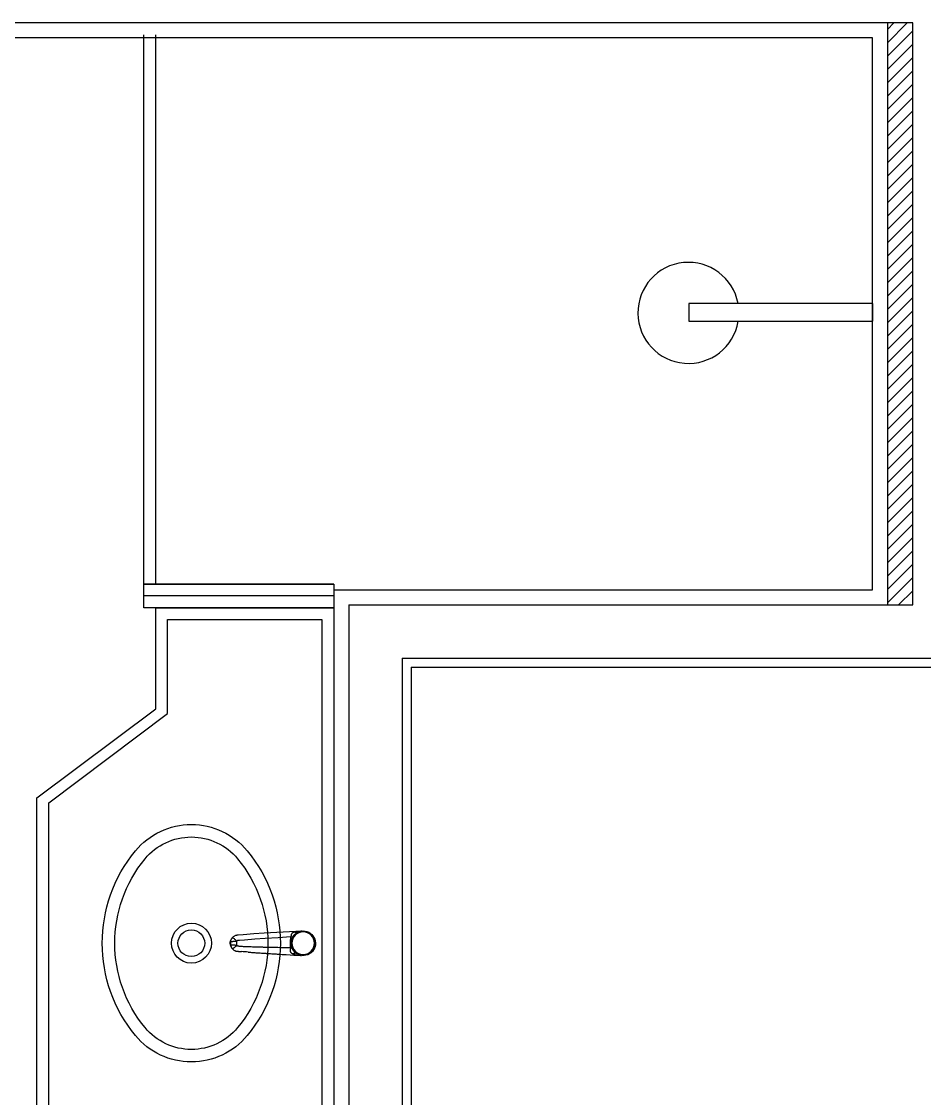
# Model space of a CAD drawing. Header units: millimetres. Extents: x 188.6 to 263.2, y 40.1 to 120.1.
# Drawn here: x 223.107 to 224.628, y 78.713 to 80.527 of the extents above; entities that cross this region are included whole.
import ezdxf

# ---------------------------------------------------------------- set-up
doc = ezdxf.new("R2010")
doc.units = ezdxf.units.MM
for name, pattern in [('ACAD_ISO14W100', [24, 12, -3, 0, -3, 0, -3, 0, -3]), ('DASHDOT2', [0.5, 0.25, -0.125, 0, -0.125]), ('HIDDEN2', [0.1875, 0.125, -0.0625])]:
    doc.linetypes.add(name, pattern=pattern)
doc.layers.add('ARQ', color=8, linetype='Continuous')
doc.layers.add('SPDA-MALHA', color=162, linetype='ACAD_ISO14W100')
pattern_1 = [(45, (-1932.70728, -1426.162144), (-0.01122532015, 0.01122532015), [])]

# ---------------------------------------------------------------- blocks, each defined once
blk = doc.blocks.new('varanda pav tipo')
at = {"color": 0, "linetype": 'Continuous'}
for radius, start, end in [(66.0865, 81.940842, 98.059109), (66.0565, 81.963438, 98.036513), (66.0015, 82.004914, 97.995038)]:
    blk.add_arc((21.85, -66.1865), radius, start, end, dxfattribs=at)
blk = doc.blocks.new('XREF-TIPO$0$CHUVEIRO')
at = {"color": 0}
for p, q in [((216.39, 104.5817), (216.39, 104.8912)), ((216.39, 104.8912), (216.42, 104.8912)), ((216.42, 104.8912), (216.42, 104.5817)), ((216.39, 104.5817), (216.42, 104.5817))]:
    blk.add_line(p, q, dxfattribs=at)
at = {"color": 0, "extrusion": (0, 0, -1)}
blk.add_ellipse((216.4058, 104.8916), major_axis=(-0.0851, 0), ratio=1, start_param=4.898771, end_param=10.827741, dxfattribs=at)
blk = doc.blocks.new('XREF-TIPO$0$L59_p')
at = {"color": 252}
blk.add_lwpolyline([(0.1556, 0.0941, 0.358974), (-0.1556, 0.0941, 0.471698), (-0.1556, -0.0941, 0.358974), (0.1556, -0.0941, 0.471698)], format="xyb", close=True, dxfattribs=at)
for points in [[(0.1422, 0.0779, 0.358974), (-0.1422, 0.0779, 0.471698), (-0.1422, -0.0779, 0.358974), (0.1422, -0.0779, 0.471698)], [(0, 0.0225, 1), (0, -0.0225, 1)]]:
    blk.add_lwpolyline(points, format="xyb", close=True)
blk.add_lwpolyline([(0.0335, 0, 336.274616), (0.0335, -0.0004)], format="xyb")
blk = doc.blocks.new('XREF-TIPO$0$1198c35_p')
for p, q in [((-0.0114, 0.0111), (-0.0114, 0.0115)), ((-0.0114, 0.0111), (-0.0114, 0.0111)), ((0.0297, 0.0128), (0.0297, 0.0128)), ((0.0297, 0.0126), (0.0297, 0.0127)), ((0.004, -0.0054), (0.004, -0.0073)), ((0.004, -0.0054), (0.0141, -0.0054)), ((0.0141, -0.0073), (0.004, -0.0073)), ((0.0141, -0.0054), (0.0141, -0.0073)), ((0.0054, -0.0974), (0.0128, -0.0974)), ((0.0061, -0.1075), (0.0121, -0.1075)), ((0.0226, -0.0968), (0.0226, -0.097))]:
    blk.add_line(p, q)
for points in [[(-0.0077, -0.0516, 0), (-0.0078, -0.0508, 0), (-0.0078, -0.0496, 0), (-0.0079, -0.0488, 0), (-0.008, -0.0479, 0), (-0.008, -0.0476, 0), (-0.008, -0.0474, 0), (-0.008, -0.0471, 0), (-0.008, -0.0468, 0), (-0.008, -0.0466, 0), (-0.0081, -0.0463, 0), (-0.0082, -0.0435, 0), (-0.0084, -0.0409, 0), (-0.0086, -0.0384, 0), (-0.0087, -0.0361, 0), (-0.0088, -0.0347, 0), (-0.0089, -0.033, 0), (-0.009, -0.0313, 0), (-0.0091, -0.0297, 0), (-0.0092, -0.0281, 0), (-0.0094, -0.0246, 0), (-0.0096, -0.0211, 0), (-0.0098, -0.0177, 0), (-0.01, -0.0141, 0), (-0.0104, -0.0076, 0), (-0.0108, -0.0012, 0), (-0.0111, 0.005, 0), (-0.0114, 0.0111, 0)], [(-0.0088, -0.0025, 0), (-0.0096, 0.0002, 0), (-0.0102, 0.003, 0), (-0.0109, 0.0065, 0), (-0.0112, 0.0086, 0), (-0.0113, 0.0098, 0), (-0.0114, 0.0105, 0), (-0.0114, 0.0108, 0), (-0.0114, 0.0108, 0), (-0.0114, 0.0109, 0), (-0.0114, 0.011, 0), (-0.0114, 0.011, 0), (-0.0114, 0.0111, 0), (-0.0114, 0.0111, 0), (-0.0114, 0.0111, 0), (-0.0114, 0.0111, 0), (-0.0114, 0.0111, 0), (-0.0114, 0.0111, 0)], [(-0.0086, 0.0036, 0), (-0.0081, 0.0025, 0), (-0.0079, 0.0012, 0), (-0.008, -0.0002, 0), (-0.0084, -0.0016, 0), (-0.0088, -0.0025, 0)], [(-0.0086, 0.0036, 0), (-0.0082, 0.0029, 0), (-0.0075, 0.0019, 0), (-0.0067, 0.001, 0), (-0.0058, 0, 0), (-0.0047, -0.0009, 0), (-0.0035, -0.0019, 0), (-0.0023, -0.0027, 0), (-0.0014, -0.0033, 0), (-0.0005, -0.0037, 0), (0.0005, -0.0042, 0), (0.0014, -0.0046, 0)], [(0.0194, -0.0033, 0), (0.0205, -0.0026, 0), (0.022, -0.0016, 0), (0.0233, -0.0004, 0), (0.0242, 0.0004, 0), (0.0251, 0.0013, 0), (0.0257, 0.0022, 0), (0.0264, 0.0031, 0), (0.027, 0.0042, 0), (0.0277, 0.0053, 0)], [(0.0279, 0.0002, 0), (0.0277, -0.0007, 0), (0.0274, -0.0016, 0), (0.0271, -0.0024, 0), (0.0267, -0.0032, 0), (0.0264, -0.0037, 0), (0.026, -0.0042, 0), (0.0258, -0.0045, 0), (0.0255, -0.0047, 0), (0.0252, -0.005, 0), (0.0248, -0.0052, 0), (0.0244, -0.0054, 0), (0.0242, -0.0055, 0), (0.0239, -0.0056, 0), (0.0236, -0.0057, 0), (0.0232, -0.0058, 0), (0.0227, -0.0059, 0), (0.0221, -0.006, 0), (0.0217, -0.006, 0), (0.0213, -0.0061, 0), (0.0209, -0.0062, 0), (0.0208, -0.0063, 0), (0.0206, -0.0063, 0), (0.0204, -0.0064, 0), (0.0203, -0.0065, 0)], [(0.0297, 0.0125, 0), (0.0285, -0.0088, 0), (0.0273, -0.0301, 0), (0.0259, -0.0514, 0), (0.0247, -0.0689, 0), (0.0234, -0.0865, 0), (0.0227, -0.0952, 0), (0.0226, -0.0962, 0), (0.0226, -0.0966, 0), (0.0226, -0.0968, 0)], [(0.0277, 0.0053, 0), (0.0273, 0.0042, 0), (0.0272, 0.0029, 0), (0.0274, 0.0015, 0), (0.0279, 0.0002, 0)], [(0.0297, 0.0125, 0), (0.0297, 0.0125, 0), (0.0297, 0.0125, 0), (0.0297, 0.0125, 0), (0.0297, 0.0125, 0), (0.0297, 0.0125, 0), (0.0297, 0.0125, 0), (0.0297, 0.0125, 0), (0.0297, 0.0124, 0), (0.0297, 0.0124, 0), (0.0297, 0.0123, 0), (0.0296, 0.0123, 0), (0.0296, 0.0121, 0), (0.0296, 0.0112, 0), (0.0295, 0.0103, 0), (0.0291, 0.0066, 0), (0.0285, 0.0029, 0), (0.0279, 0.0002, 0)], [(0.0011, -0.0071, 0), (0.0011, -0.0071, 0), (0.001, -0.0071, 0), (0.0008, -0.0071, 0), (0.0006, -0.0071, 0), (0.0003, -0.0071, 0), (0, -0.0071, 0), (-0.0008, -0.0073, 0), (-0.0016, -0.0074, 0), (-0.0021, -0.0075, 0), (-0.0027, -0.0075, 0), (-0.003, -0.0076, 0), (-0.0034, -0.0076, 0), (-0.0037, -0.0076, 0), (-0.004, -0.0075, 0), (-0.0042, -0.0075, 0), (-0.0045, -0.0074, 0), (-0.0048, -0.0074, 0), (-0.0051, -0.0073, 0), (-0.0055, -0.0071, 0), (-0.0059, -0.0069, 0), (-0.0061, -0.0067, 0), (-0.0064, -0.0066, 0), (-0.0067, -0.0062, 0), (-0.0071, -0.0059, 0), (-0.0074, -0.0055, 0), (-0.0077, -0.0051, 0), (-0.008, -0.0044, 0), (-0.0084, -0.0037, 0), (-0.0086, -0.0031, 0), (-0.0088, -0.0025, 0)], [(0.0011, -0.0071, 0), (0.0012, -0.0103, 0), (0.0013, -0.0136, 0), (0.0014, -0.0172, 0), (0.0015, -0.021, 0), (0.0016, -0.0245, 0), (0.0017, -0.0281, 0), (0.0017, -0.0293, 0), (0.0017, -0.0303, 0), (0.0017, -0.0312, 0), (0.0017, -0.0322, 0), (0.0018, -0.0332, 0), (0.0019, -0.0389, 0), (0.002, -0.0445, 0), (0.002, -0.0456, 0), (0.002, -0.0467, 0), (0.002, -0.0478, 0), (0.0021, -0.049, 0), (0.0021, -0.0501, 0), (0.0021, -0.0512, 0), (0.0021, -0.0523, 0), (0.0022, -0.0534, 0), (0.0023, -0.0572, 0), (0.0024, -0.0609, 0), (0.0025, -0.0645, 0), (0.0026, -0.0679, 0), (0.0027, -0.0708, 0), (0.0028, -0.0735, 0), (0.0028, -0.0742, 0), (0.0028, -0.0749, 0), (0.0029, -0.0756, 0), (0.0029, -0.0763, 0), (0.0029, -0.077, 0), (0.0029, -0.0777, 0), (0.003, -0.0798, 0), (0.0031, -0.0818, 0), (0.0032, -0.0839, 0), (0.0033, -0.0859, 0), (0.0035, -0.0879, 0), (0.0036, -0.0898, 0), (0.0036, -0.0902, 0), (0.0036, -0.0906, 0), (0.0036, -0.091, 0), (0.0037, -0.0914, 0), (0.0037, -0.0917, 0), (0.0037, -0.0921, 0), (0.0037, -0.0925, 0), (0.0038, -0.0929, 0), (0.0038, -0.0933, 0), (0.0038, -0.0936, 0), (0.0038, -0.0939, 0), (0.0039, -0.0942, 0), (0.0039, -0.0944, 0), (0.0039, -0.0946, 0), (0.0039, -0.0948, 0), (0.004, -0.095, 0), (0.004, -0.0952, 0), (0.0041, -0.0953, 0), (0.0041, -0.0955, 0), (0.0042, -0.0956, 0), (0.0043, -0.096, 0), (0.0045, -0.0963, 0), (0.0047, -0.0966, 0), (0.0049, -0.0969, 0), (0.0051, -0.0971, 0), (0.0054, -0.0974, 0)], [(0.0128, -0.0974, 0), (0.0131, -0.0971, 0), (0.0134, -0.0967, 0), (0.0136, -0.0964, 0), (0.0138, -0.096, 0), (0.014, -0.0957, 0), (0.0141, -0.0954, 0), (0.0143, -0.0948, 0), (0.0144, -0.0943, 0), (0.0144, -0.0937, 0), (0.0144, -0.0931, 0), (0.0151, -0.0844, 0), (0.0164, -0.0669, 0), (0.0176, -0.0494, 0), (0.019, -0.028, 0), (0.0203, -0.0065, 0)], [(0.0203, -0.0065, 0), (0.0188, -0.0069, 0), (0.0173, -0.0071, 0), (0.0157, -0.0072, 0), (0.0141, -0.0073, 0)], [(0.0194, -0.0033, 0), (0.0199, -0.0051, 0), (0.0203, -0.0065, 0)], [(-0.0058, -0.0785, 0), (-0.0059, -0.0776, 0), (-0.0059, -0.0772, 0), (-0.006, -0.0767, 0), (-0.006, -0.0762, 0), (-0.006, -0.0756, 0), (-0.0061, -0.0751, 0), (-0.0061, -0.0748, 0), (-0.0061, -0.0745, 0), (-0.0061, -0.0742, 0), (-0.0063, -0.0726, 0), (-0.0064, -0.0709, 0), (-0.0065, -0.0691, 0), (-0.0066, -0.0672, 0), (-0.0068, -0.0652, 0), (-0.0069, -0.0632, 0), (-0.007, -0.0614, 0), (-0.0072, -0.0597, 0), (-0.0073, -0.0579, 0), (-0.0074, -0.0561, 0), (-0.0074, -0.0556, 0), (-0.0075, -0.0551, 0), (-0.0075, -0.0549, 0), (-0.0075, -0.0548, 0), (-0.0075, -0.0547, 0), (-0.0075, -0.0544, 0), (-0.0076, -0.054, 0), (-0.0076, -0.0534, 0), (-0.0076, -0.0527, 0), (-0.0077, -0.0518, 0), (-0.0077, -0.0516, 0)], [(-0.0039, -0.0992, 0), (-0.004, -0.0989, 0), (-0.0041, -0.0984, 0), (-0.0042, -0.0979, 0), (-0.0043, -0.0976, 0), (-0.0043, -0.0975, 0), (-0.0043, -0.0975, 0), (-0.0043, -0.0975, 0), (-0.0043, -0.0974, 0), (-0.0043, -0.0974, 0), (-0.0043, -0.0974, 0), (-0.0043, -0.0974, 0), (-0.0043, -0.0974, 0), (-0.0043, -0.0974, 0), (-0.0043, -0.0974, 0), (-0.0043, -0.0974, 0), (-0.0045, -0.0962, 0), (-0.0045, -0.0954, 0), (-0.0046, -0.0947, 0), (-0.0046, -0.0939, 0), (-0.0047, -0.0932, 0), (-0.0048, -0.0925, 0), (-0.0048, -0.0918, 0), (-0.0049, -0.0913, 0), (-0.0049, -0.0907, 0), (-0.0049, -0.0902, 0), (-0.005, -0.0897, 0)], [(-0.0002, -0.1049, 0), (-0.001, -0.1041, 0), (-0.0018, -0.1032, 0), (-0.0024, -0.1023, 0), (-0.003, -0.1014, 0), (-0.0033, -0.1007, 0), (-0.0036, -0.1001, 0), (-0.0038, -0.0994, 0), (-0.0039, -0.0992, 0)], [(0.0054, -0.0974, 0), (0.005, -0.0977, 0), (0.0047, -0.0981, 0), (0.0043, -0.0985, 0), (0.0039, -0.099, 0), (0.0035, -0.0994, 0), (0.0032, -0.0998, 0), (0.0028, -0.1003, 0), (0.0024, -0.1007, 0), (0.0021, -0.1011, 0), (0.0017, -0.1015, 0), (0.0014, -0.1019, 0), (0.0011, -0.1023, 0), (0.0009, -0.1027, 0), (0.0006, -0.103, 0), (0.0004, -0.1034, 0), (0.0002, -0.1036, 0), (0.0001, -0.1039, 0), (-0.0001, -0.1041, 0), (-0.0002, -0.1043, 0), (-0.0002, -0.1045, 0), (-0.0003, -0.1046, 0), (-0.0003, -0.1048, 0), (-0.0003, -0.1048, 0), (-0.0002, -0.1049, 0)], [(0.0061, -0.1075, 0), (0.0047, -0.1075, 0), (0.0033, -0.1071, 0), (0.0021, -0.1066, 0), (0.0015, -0.1063, 0)], [(0.0059, -0.1082, 0), (0.0056, -0.1081, 0), (0.005, -0.1079, 0), (0.0045, -0.1078, 0), (0.004, -0.1076, 0), (0.0036, -0.1074, 0), (0.003, -0.1071, 0), (0.0025, -0.1069, 0), (0.0021, -0.1066, 0)], [(0.0054, -0.0974, 0), (0.0054, -0.0981, 0), (0.0055, -0.0988, 0), (0.0055, -0.0996, 0), (0.0056, -0.1003, 0), (0.0056, -0.101, 0), (0.0057, -0.1016, 0), (0.0057, -0.1023, 0), (0.0057, -0.103, 0), (0.0058, -0.1036, 0), (0.0058, -0.1042, 0), (0.0059, -0.1046, 0), (0.0059, -0.105, 0), (0.0059, -0.1054, 0), (0.0059, -0.1058, 0), (0.006, -0.1063, 0), (0.006, -0.1066, 0), (0.006, -0.1069, 0), (0.0061, -0.1072, 0), (0.0061, -0.1074, 0), (0.0061, -0.1075, 0)], [(0.0061, -0.1075, 0), (0.0064, -0.1077, 0), (0.0069, -0.1079, 0), (0.0072, -0.1081, 0), (0.0074, -0.1081, 0), (0.0077, -0.1082, 0), (0.0078, -0.1082, 0), (0.0079, -0.1083, 0), (0.008, -0.1083, 0), (0.0081, -0.1083, 0)], [(0.0081, -0.1083, 0), (0.0071, -0.1083, 0), (0.007, -0.1083, 0)], [(0.007, -0.1083, 0), (0.008, -0.1084, 0), (0.0088, -0.1085, 0), (0.0095, -0.1084, 0), (0.0103, -0.1084, 0), (0.011, -0.1084, 0)], [(0.0081, -0.1083, 0), (0.0082, -0.1083, 0), (0.0084, -0.1084, 0), (0.0085, -0.1084, 0), (0.0086, -0.1084, 0), (0.0087, -0.1084, 0), (0.0088, -0.1084, 0), (0.0089, -0.1084, 0), (0.0089, -0.1084, 0), (0.0089, -0.1084, 0), (0.009, -0.1084, 0), (0.009, -0.1084, 0), (0.0091, -0.1084, 0), (0.0091, -0.1084, 0), (0.0092, -0.1084, 0), (0.0092, -0.1084, 0), (0.0093, -0.1084, 0), (0.0094, -0.1084, 0), (0.0095, -0.1084, 0), (0.0096, -0.1084, 0), (0.0098, -0.1083, 0), (0.0101, -0.1083, 0)], [(0.0101, -0.1083, 0), (0.0102, -0.1083, 0), (0.0103, -0.1082, 0), (0.0104, -0.1082, 0), (0.0107, -0.1082, 0), (0.0109, -0.1081, 0), (0.0111, -0.108, 0), (0.0114, -0.1079, 0), (0.0116, -0.1078, 0), (0.0121, -0.1075, 0)], [(0.011, -0.1084, 0), (0.0101, -0.1083, 0)], [(0.0121, -0.1075, 0), (0.0121, -0.1074, 0), (0.0121, -0.1072, 0), (0.0121, -0.107, 0), (0.0121, -0.1068, 0), (0.0122, -0.1065, 0), (0.0122, -0.1061, 0), (0.0122, -0.1057, 0), (0.0123, -0.1052, 0), (0.0123, -0.1047, 0), (0.0123, -0.1042, 0), (0.0124, -0.1036, 0), (0.0124, -0.103, 0), (0.0125, -0.1024, 0), (0.0125, -0.102, 0), (0.0125, -0.1013, 0), (0.0126, -0.1005, 0), (0.0126, -0.0998, 0), (0.0127, -0.0991, 0), (0.0127, -0.0986, 0), (0.0127, -0.098, 0), (0.0128, -0.0974, 0)], [(0.0121, -0.1075, 0), (0.0135, -0.1075, 0), (0.0148, -0.1071, 0), (0.0161, -0.1066, 0), (0.0166, -0.1063, 0)], [(0.0128, -0.0974, 0), (0.0138, -0.0984, 0), (0.0147, -0.0995, 0), (0.0156, -0.1005, 0), (0.0164, -0.1015, 0), (0.0171, -0.1025, 0), (0.0177, -0.1033, 0), (0.0181, -0.1039, 0), (0.0183, -0.1044, 0), (0.0184, -0.1048, 0), (0.0184, -0.1049, 0)], [(0.0184, -0.1049, 0), (0.018, -0.1053, 0), (0.0176, -0.1056, 0), (0.0172, -0.1059, 0), (0.0171, -0.106, 0), (0.017, -0.1061, 0), (0.0169, -0.1061, 0), (0.0168, -0.1062, 0), (0.0167, -0.1062, 0), (0.0167, -0.1062, 0), (0.0166, -0.1063, 0), (0.0166, -0.1063, 0), (0.0166, -0.1063, 0), (0.0166, -0.1063, 0)], [(0.0222, -0.0989, 0), (0.0222, -0.0989, 0), (0.0219, -0.0997, 0), (0.0215, -0.1006, 0), (0.0211, -0.1014, 0), (0.0206, -0.1024, 0), (0.0199, -0.1033, 0), (0.0192, -0.1041, 0), (0.0184, -0.1049, 0)], [(0.0226, -0.097, 0), (0.0226, -0.097, 0), (0.0225, -0.0975, 0), (0.0224, -0.0979, 0), (0.0223, -0.0984, 0), (0.0222, -0.0989, 0), (0.0222, -0.0989, 0)]]:
    blk.add_polyline3d(points)
blk.add_circle((0.0091, 0.0144), 0.0191)
for centre, radius, start, end in [((0.0091, 0.0144), 0.0207, 0, 211.2083), ((0.0091, 0.0144), 0.0204, 284.4666, 255.5334), ((0.0091, 0.0144), 0.0195, 0, 180), ((0.0091, 0.0144), 0.0195, 180, 0), ((0.0091, 0.0144), 0.0195, 180, 270), ((0.0091, 0.0144), 0.0195, 270, 0), ((0.0091, 0.0144), 0.0207, 334.1045, 0), ((-0.568, 0.0551), 0.5726, 353.7595, 354.015), ((0.0039, 0.0193), 0.0265, 264.0406, 270.134), ((0.009, 0.0145), 0.0205, 248.4737, 255.9324), ((0.0092, 0.0145), 0.0205, 284.0619, 300.0027), ((3.0095, 0.1438), 3.0235, 184.2155, 184.4292), ((0.0089, -0.095), 0.0135, 227.2407, 236.8896), ((0.0083, -0.0975), 0.0109, 257.2283, 263.0963), ((0.0098, -0.0976), 0.0109, 276.4456, 282.3614), ((0.0092, -0.0949), 0.0136, 282.4001, 303.0332)]:
    blk.add_arc(centre, radius, start, end)
blk = doc.blocks.new('XREF-TIPO$0$A$C2D591F4F')
at = {"color": 0}
blk.add_blockref('XREF-TIPO$0$L59_p', (0.2, 0.209), dxfattribs=at)
at = {"color": 0, "rotation": 180}
blk.add_blockref('XREF-TIPO$0$1198c35_p', (0.2091, 0.035), dxfattribs=at)

msp = doc.modelspace()

# ---------------------------------------------------------------- hatches: boundary and pattern name
at = {"layer": 'ARQ'}
h = msp.add_hatch(dxfattribs=at)
h.set_pattern_fill('ANSI31', color=256, scale=0.005)
h.set_pattern_definition(pattern_1)
h.paths.add_polyline_path([(224.6082, 80.5246), (224.5654, 80.5246), (224.5654, 79.5446), (224.6082, 79.5446)])
h = msp.add_hatch(dxfattribs=at)
h.set_pattern_fill('ANSI31', color=256, scale=0.005)
h.set_pattern_definition(pattern_1)
h.paths.add_polyline_path([(224.6082, 80.5246), (224.5654, 80.5246), (224.5654, 79.5446), (224.6082, 79.5446)])

# ---------------------------------------------------------------- linework, layer by layer
for p, q in [((224.6082, 80.5246), (222.4182, 80.5246)), ((224.6082, 80.5246), (222.4182, 80.5246)), ((224.5654, 80.5246), (224.5654, 79.5446)), ((224.5654, 80.5246), (224.5654, 79.5446)), ((224.6082, 79.5446), (224.6082, 80.5246)), ((224.6082, 79.5446), (224.6082, 80.5246)), ((223.3132, 79.5796), (223.3132, 80.5046)), ((223.3132, 79.5796), (223.3132, 80.5046)), ((223.3332, 79.5796), (223.3332, 80.5046)), ((223.3332, 79.5796), (223.3332, 80.5046)), ((223.6332, 79.5796), (223.3132, 79.5796)), ((223.3132, 79.5396), (223.3132, 79.5796)), ((223.6332, 79.5796), (223.3132, 79.5796)), ((223.3132, 79.5396), (223.3132, 79.5796)), ((223.6332, 79.5596), (223.3132, 79.5596)), ((223.6332, 79.5596), (223.3132, 79.5596)), ((223.6332, 79.5696), (223.6332, 78.0996)), ((223.6332, 79.5696), (224.5404, 79.5696)), ((223.6332, 79.5696), (223.6332, 78.0996)), ((223.6332, 79.5696), (224.5404, 79.5696)), ((223.6332, 79.5396), (223.3132, 79.5396)), ((223.6332, 79.5396), (223.3132, 79.5396)), ((223.6582, 79.5446), (223.6582, 78.0746)), ((223.6582, 79.5446), (224.6082, 79.5446)), ((223.6582, 79.5446), (223.6582, 78.0746)), ((223.6582, 79.5446), (224.6082, 79.5446)), ((223.7482, 79.4546), (223.7482, 77.1456)), ((223.7482, 79.4546), (224.7879, 79.4546, 0.0006)), ((223.7482, 79.4546), (223.7482, 77.1456)), ((223.7482, 79.4546), (224.7879, 79.4546, 0.0006)), ((223.7632, 79.4396), (223.7632, 77.1456)), ((223.7632, 79.4395), (224.8129, 79.4396, 0.0006)), ((223.7632, 79.4396), (223.7632, 77.1456)), ((223.7632, 79.4395), (224.8129, 79.4396, 0.0006))]:
    msp.add_line(p, q, dxfattribs=at)
for points in [[(224.5404, 79.5696), (224.5404, 80.4996), (222.4432, 80.4996), (222.4432, 80.4296)], [(224.5404, 79.5696), (224.5404, 80.4996), (222.4432, 80.4996), (222.4432, 80.4296)], [(223.1332, 78.1046), (223.1332, 79.2196), (223.3332, 79.3696), (223.3332, 79.5396), (223.6332, 79.5396), (223.6332, 78.1046), (223.1332, 78.1046)], [(223.1332, 78.1046), (223.1332, 79.2196), (223.3332, 79.3696), (223.3332, 79.5396), (223.6332, 79.5396), (223.6332, 78.1046), (223.1332, 78.1046)]]:
    msp.add_lwpolyline(points, dxfattribs=at)
for points in [[(223.3132, 79.5796), (223.6332, 79.5796), (223.6332, 79.5396), (223.3132, 79.5396)], [(223.3132, 79.5796), (223.6332, 79.5796), (223.6332, 79.5396), (223.3132, 79.5396)], [(223.1532, 78.1246), (223.1532, 79.2113), (223.3532, 79.3613), (223.3532, 79.5196), (223.6132, 79.5196), (223.6132, 78.1246)], [(223.1532, 78.1246), (223.1532, 79.2113), (223.3532, 79.3613), (223.3532, 79.5196), (223.6132, 79.5196), (223.6132, 78.1246)]]:
    msp.add_lwpolyline(points, close=True, dxfattribs=at)
at = {"layer": 'SPDA-MALHA', "linetype": 'DASHDOT2'}
msp.add_arc((229.3076, 12.8362), 68.264, 82.215365, 97.790824, dxfattribs=at)

# ---------------------------------------------------------------- block references
at = {"layer": 'ARQ', "linetype": 'HIDDEN2'}
for p in [(207.4529, 81.2344), (207.4532, 81.2345)]:
    msp.add_blockref('varanda pav tipo', p, dxfattribs=at)
at = {"layer": 'ARQ', "xscale": -1, "rotation": 90}
for name, p in [('XREF-TIPO$0$CHUVEIRO', (329.122, 296.4421)), ('XREF-TIPO$0$CHUVEIRO', (329.122, 296.4421)), ('XREF-TIPO$0$A$C2D591F4F', (223.6022, 79.1746)), ('XREF-TIPO$0$A$C2D591F4F', (223.6022, 79.1746))]:
    msp.add_blockref(name, p, dxfattribs=at)

doc.saveas('drawing.dxf')
